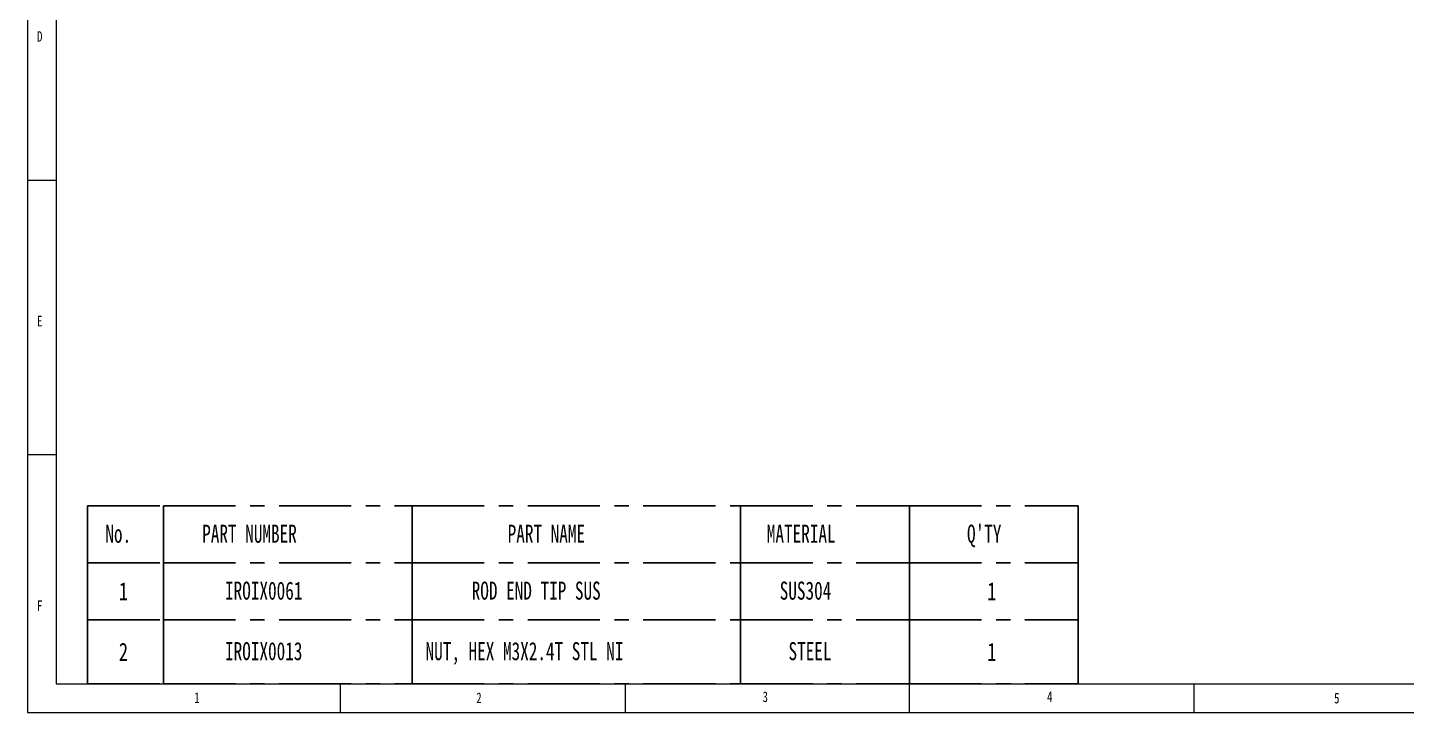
# Paper-space layout '시트1-KOR' of a CAD drawing. Header units: millimetres. Extents: x 5 to 415, y 5 to 292.
# Drawn here: x 5 to 247.3, y 5 to 125.3 of the extents above; entities that cross this region are included whole.
import ezdxf

# ---------------------------------------------------------------- set-up
doc = ezdxf.new("R2010")
doc.units = ezdxf.units.MM
doc.linetypes.add('CENTERX2', pattern=[20.32, 12.7, -2.54, 2.54, -2.54])
doc.layers.add('CENTER_LINE', color=7, linetype='CENTERX2')
doc.styles.add('SLDTEXTSTYLE0', font='TXT', dxfattribs={"width": 0.7})
doc.styles.add('SLDTEXTSTYLE1', font='TXT', dxfattribs={"width": 0.75})

# ---------------------------------------------------------------- blocks, each defined once
blk = doc.blocks.new('SW_TABLEANNOTATION_3')
at = {"layer": 'CENTER_LINE', "color": 0}
for p, q in [((0, 0), (0, -10)), ((0, 0), (13.31, 0)), ((13.31, 0), (13.31, -10)), ((13.31, 0), (57.01, 0)), ((57.01, 0), (57.01, -10)), ((57.01, 0), (114.72, 0)), ((114.72, 0), (114.72, -10)), ((114.72, 0), (144.41, 0)), ((144.41, 0), (144.41, -10)), ((144.41, 0), (174.09, 0)), ((174.09, 0), (174.09, -10)), ((0, -10), (13.31, -10)), ((0, -10), (0, -20)), ((13.31, -10), (57.01, -10)), ((13.31, -10), (13.31, -20)), ((57.01, -10), (114.72, -10)), ((57.01, -10), (57.01, -20)), ((114.72, -10), (144.41, -10)), ((114.72, -10), (114.72, -20)), ((144.41, -10), (174.09, -10)), ((144.41, -10), (144.41, -20)), ((174.09, -10), (174.09, -20)), ((0, -20), (0, -31.26)), ((0, -20), (13.31, -20)), ((13.31, -20), (13.31, -31.26)), ((13.31, -20), (57.01, -20)), ((57.01, -20), (57.01, -31.26)), ((57.01, -20), (114.72, -20)), ((114.72, -20), (114.72, -31.26)), ((114.72, -20), (144.41, -20)), ((144.41, -20), (144.41, -31.26)), ((144.41, -20), (174.09, -20)), ((174.09, -20), (174.09, -31.26)), ((0, -31.26), (13.31, -31.26)), ((13.31, -31.26), (57.01, -31.26)), ((57.01, -31.26), (114.72, -31.26)), ((114.72, -31.26), (144.41, -31.26)), ((144.41, -31.26), (174.09, -31.26))]:
    blk.add_line(p, q, dxfattribs=at)
at = {"layer": 'CENTER_LINE', "color": 0, "attachment_point": 1}
for s, insert, char_height, style in [('No.', (3.11, -3.29), 3.175, 'SLDTEXTSTYLE0'), ('PART NUMBER', (20.13, -3.29), 3.175, 'SLDTEXTSTYLE0'), ('PART NAME', (73.81, -3.29), 3.175, 'SLDTEXTSTYLE0'), ('MATERIAL', (119.36, -3.29), 3.175, 'SLDTEXTSTYLE0'), ("Q'TY", (154.54, -3.29), 3.175, 'SLDTEXTSTYLE0'), ('1', (5.48, -13.41), 3.17, 'SLDTEXTSTYLE1'), ('IROIX0061', (24.14, -13.29), 3.175, 'SLDTEXTSTYLE0'), ('ROD END TIP SUS', (67.49, -13.29), 3.175, 'SLDTEXTSTYLE0'), ('SUS304', (121.62, -13.29), 3.175, 'SLDTEXTSTYLE0'), ('1', (158.08, -13.41), 3.17, 'SLDTEXTSTYLE1'), ('2', (5.48, -24.04), 3.17, 'SLDTEXTSTYLE1'), ('IROIX0013', (24.14, -23.92), 3.175, 'SLDTEXTSTYLE0'), ('NUT, HEX M3X2.4T STL NI', (59.38, -23.92), 3.175, 'SLDTEXTSTYLE0'), ('STEEL', (123.17, -23.92), 3.175, 'SLDTEXTSTYLE0'), ('1', (158.08, -24.04), 3.17, 'SLDTEXTSTYLE1')]:
    blk.add_mtext(s, dxfattribs=dict(at, insert=insert, char_height=char_height, style=style))

psp = doc.layouts.new('시트1-KOR')

# ---------------------------------------------------------------- linework, layer by layer
at = {"color": 7, "linetype": 'Continuous', "lineweight": 18}
for p, q in [((5, 292), (5, 5)), ((10, 287), (10, 10)), ((5, 98.5), (10, 98.5)), ((10, 50.271), (5, 50.271)), ((10, 10), (410.25, 10)), ((60, 5), (60, 10)), ((110, 10), (110, 5)), ((160, 5), (160, 10)), ((210, 5), (210, 10)), ((5, 5), (415, 5))]:
    psp.add_line(p, q, dxfattribs=at)

# ---------------------------------------------------------------- block references
at = {"layer": 'CENTER_LINE'}
psp.add_blockref('SW_TABLEANNOTATION_3', (15.56, 41.27), dxfattribs=at)

# ---------------------------------------------------------------- texts
at = {"color": 7, "linetype": 'Continuous', "lineweight": 0, "char_height": 1.852, "attachment_point": 1, "style": 'SLDTEXTSTYLE1'}
for s, insert in [('D', (6.667, 124.668)), ('E', (6.667, 74.668)), ('F', (6.667, 24.668)), ('1', (34.278, 8.493)), ('2', (83.861, 8.493)), ('3', (134.167, 8.668)), ('4', (184.167, 8.668)), ('5', (234.613, 8.434))]:
    psp.add_mtext(s, dxfattribs=dict(at, insert=insert))

doc.saveas('drawing.dxf')
